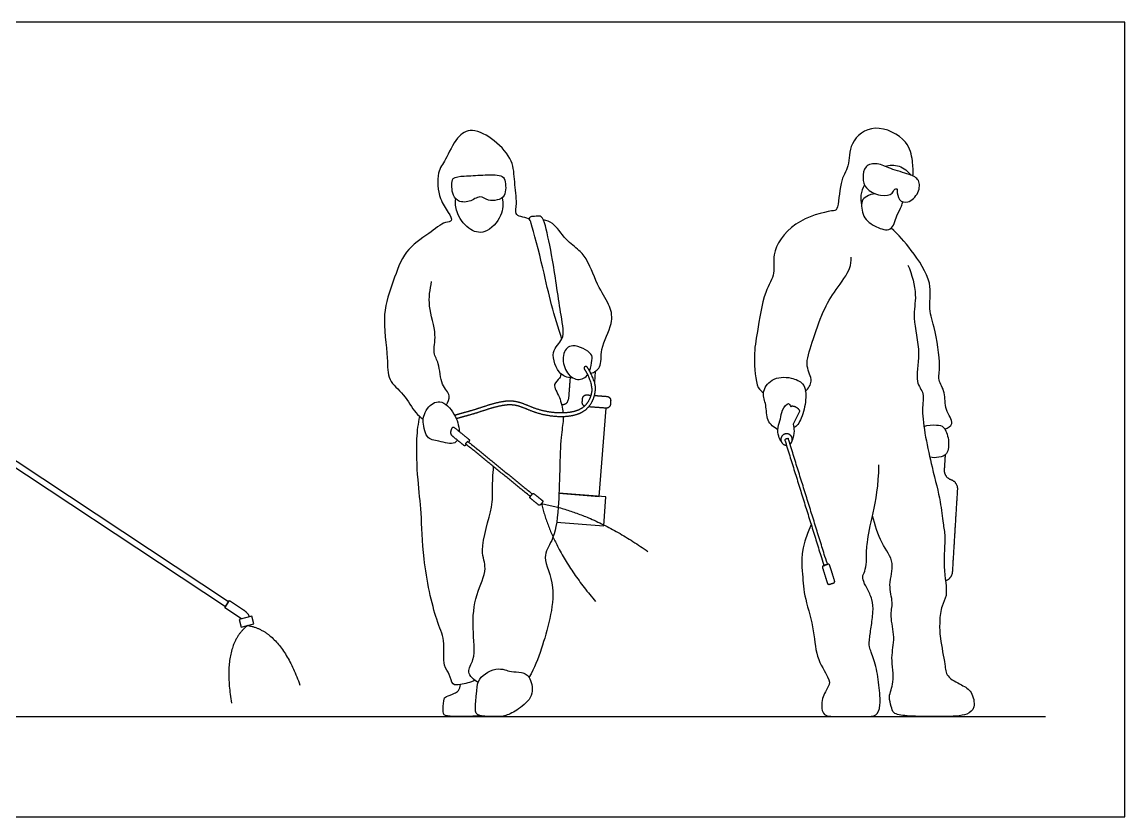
# Model space of a CAD drawing. Header units: millimetres. Extents: x 111.1 to 120.2, y 0.8 to 11.
# Drawn here: x 116.92 to 120.174, y 8.677 to 11.022 of the extents above; entities that cross this region are included whole.
import ezdxf

# ---------------------------------------------------------------- set-up
doc = ezdxf.new("R2010")
doc.units = ezdxf.units.MM
for name, color, linetype, true_color in [('AG-DETAIL-DIAGRAM', 7, 'Continuous', 0xccff66), ('AG-DIAGRAM', 7, 'Continuous', 0xfecc66), ('AG-PEOPLE', 7, 'Continuous', 0x66ccff), ('X-VPRT', 6, 'Continuous', 0xff00ff)]:
    doc.layers.add(name, color=color, linetype=linetype, true_color=true_color)

msp = doc.modelspace()

# ---------------------------------------------------------------- linework, layer by layer
at = {"layer": 'AG-DETAIL-DIAGRAM'}
for points in [[(118.4525, 9.6015), (118.6074, 9.5729), (118.7664, 9.4598)], [(118.4525, 9.6015), (118.4871, 9.4578), (118.6123, 9.3124)], [(117.5856, 9.2418), (117.5085, 9.1803), (117.5386, 9.0126)], [(117.5856, 9.2418), (117.6831, 9.2266), (117.74, 9.066)]]:
    msp.add_open_spline(points, degree=2, dxfattribs=at)
at = {"layer": 'AG-DIAGRAM'}
msp.add_lwpolyline([(111.3908, 8.9731), (119.9392, 8.9731)], dxfattribs=at)
at = {"layer": 'AG-PEOPLE'}
for points in [[(118.6112, 9.9915), (118.6088, 9.9599)], [(118.5041, 9.6317), (118.6231, 9.6227), (118.6429, 9.8829), (118.5916, 9.8868)], [(118.6032, 9.8859), (118.5916, 9.8868)], [(119.214, 9.8727), (119.1945, 9.8361)], [(118.4973, 9.5463), (118.6361, 9.5358), (118.6426, 9.6212), (118.5041, 9.6317)], [(117.5676, 9.2609), (117.5181, 9.2937), (117.5322, 9.315), (117.5737, 9.2876)]]:
    msp.add_lwpolyline(points, dxfattribs=at)
for points in [[(116.7383, 9.8149), (117.5206, 9.2975), (117.5297, 9.3112), (116.7474, 9.8286)], [(117.5613, 9.2592), (117.5672, 9.2369), (117.6041, 9.2467), (117.5982, 9.269)]]:
    msp.add_lwpolyline(points, close=True, dxfattribs=at)
for points, degree, knots in [([(118.5128, 10.0875), (118.5016, 10.1205), (118.4797, 10.1903), (118.4594, 10.2894), (118.4237, 10.425), (118.4171, 10.4439), (118.3908, 10.4468), (118.3735, 10.4557), (118.3818, 10.4895), (118.3719, 10.5516), (118.3708, 10.6151), (118.3168, 10.6739), (118.2497, 10.7129), (118.1986, 10.6842), (118.1721, 10.6149), (118.1415, 10.5802), (118.1496, 10.4987), (118.1764, 10.465), (118.1929, 10.4326), (118.1642, 10.4335), (118.1186, 10.3954), (118.0459, 10.3492), (118.0156, 10.2555), (117.9793, 10.1617), (118.0012, 10.0334), (117.9965, 9.9646), (118.0483, 9.9259), (118.0782, 9.8694), (118.0959, 9.8562), (118.1034, 9.8504)], 3, [0, 0, 0, 0, 0.592032, 1.205584, 1.877526, 2.113311, 2.396016, 2.62613, 2.941254, 3.404805, 3.860849, 4.370583, 4.860485, 5.266942, 5.755819, 6.149588, 6.649407, 7.047593, 7.338912, 7.585309, 8.029053, 8.563895, 9.125165, 9.710093, 10.365442, 10.827693, 11.27495, 11.737978, 12.036483, 12.036483, 12.036483, 12.036483]), ([(119.5483, 10.5678), (119.5497, 10.5828), (119.5474, 10.6136), (119.5359, 10.6753), (119.4353, 10.729), (119.3577, 10.6688), (119.3629, 10.5948), (119.3296, 10.553), (119.3304, 10.4657), (119.3049, 10.4662), (119.1904, 10.4384), (119.1282, 10.3397), (119.1453, 10.2795), (119.1069, 10.2255), (119.0896, 10.1056), (119.0767, 10.0408), (119.0851, 9.941), (119.1018, 9.9328), (119.1076, 9.928)], 3, [0, 0, 0, 0, 0.383993, 0.823574, 1.391255, 1.906268, 2.372843, 2.800751, 3.29857, 3.539839, 4.147023, 4.747646, 5.169036, 5.620953, 6.241615, 6.740791, 7.28484, 7.557151, 7.557151, 7.557151, 7.557151]), ([(119.4945, 10.5291), (119.4914, 10.5266), (119.4906, 10.5126), (119.4508, 10.5073), (119.4065, 10.5288), (119.3988, 10.5621), (119.4044, 10.6002), (119.4453, 10.6078), (119.482, 10.5879), (119.5362, 10.5741), (119.5698, 10.5587), (119.5677, 10.5172), (119.5354, 10.4854), (119.5045, 10.4944), (119.5012, 10.5248), (119.5022, 10.5315), (119.4962, 10.5306), (119.4945, 10.5291)], 3, [0, 0, 0, 0, 0.239608, 0.578622, 0.969852, 1.294, 1.623905, 1.956611, 2.330184, 2.762369, 3.088453, 3.427379, 3.79561, 4.080993, 4.385915, 4.554749, 4.693995, 4.693995, 4.693995, 4.693995]), ([(119.4658, 10.5968), (119.4792, 10.6003), (119.5091, 10.602), (119.5337, 10.5819), (119.5426, 10.5703)], 3, [0, 0, 0, 0, 0.3692864, 0.7494585, 0.7494585, 0.7494585, 0.7494585]), ([(118.1908, 10.517), (118.1929, 10.5088), (118.2019, 10.4917), (118.2413, 10.4885), (118.2704, 10.5135), (118.2954, 10.4933), (118.3219, 10.4962), (118.3486, 10.5063), (118.3476, 10.5569), (118.3335, 10.5728), (118.2768, 10.5706), (118.2285, 10.5682), (118.1877, 10.5651), (118.1886, 10.5412), (118.1887, 10.5252), (118.1908, 10.517)], 3, [0, 0, 0, 0, 0.288388, 0.631619, 0.967662, 1.266357, 1.559583, 1.846969, 2.233058, 2.479768, 2.900656, 3.328717, 3.663828, 3.912403, 4.202816, 4.202816, 4.202816, 4.202816]), ([(119.4053, 10.5417), (119.3999, 10.5323), (119.3928, 10.5113), (119.3946, 10.492), (119.3968, 10.4828)], 3, [0, 0, 0, 0, 0.3253398, 0.6303221, 0.6303221, 0.6303221, 0.6303221]), ([(119.4371, 10.5157), (119.4283, 10.5152), (119.4111, 10.5083), (119.3941, 10.4954), (119.398, 10.4438), (119.4373, 10.4171), (119.4872, 10.4005), (119.4992, 10.4515), (119.515, 10.4779), (119.5174, 10.4874), (119.5187, 10.4916)], 3, [0, 0, 0, 0, 0.295986, 0.54634, 0.927414, 1.325493, 1.692587, 2.069838, 2.392248, 2.600937, 2.600937, 2.600937, 2.600937]), ([(118.3368, 10.5038), (118.3395, 10.4865), (118.3397, 10.45), (118.2889, 10.3927), (118.234, 10.4086), (118.199, 10.4611), (118.1986, 10.4876), (118.1996, 10.5003)], 3, [0, 0, 0, 0, 0.41979, 0.890776, 1.293817, 1.740045, 2.097649, 2.097649, 2.097649, 2.097649]), ([(118.5461, 9.9716), (118.5334, 9.9728), (118.5043, 9.9755), (118.4745, 10.0526), (118.5244, 10.0856), (118.5078, 10.162), (118.4878, 10.3174), (118.4663, 10.4147), (118.4554, 10.4516), (118.4371, 10.4486), (118.4185, 10.449), (118.4164, 10.4432), (118.4155, 10.4411)], 3, [0, 0, 0, 0, 0.35817, 0.831253, 1.227248, 1.710244, 2.452259, 3.040355, 3.355737, 3.582577, 3.823633, 3.976259, 3.976259, 3.976259, 3.976259]), ([(118.5983, 9.9851), (118.6081, 9.9893), (118.6329, 10.0017), (118.6226, 10.0594), (118.6652, 10.1306), (118.6569, 10.1851), (118.6202, 10.2367), (118.5899, 10.3197), (118.5643, 10.3496), (118.5228, 10.3786), (118.4884, 10.4316), (118.4677, 10.436), (118.4586, 10.4385)], 3, [0, 0, 0, 0, 0.327624, 0.745392, 1.266212, 1.676575, 2.140588, 2.680903, 3.039775, 3.450254, 3.901881, 4.210558, 4.210558, 4.210558, 4.210558]), ([(119.6428, 9.8206), (119.6507, 9.8243), (119.6746, 9.8366), (119.6388, 9.8789), (119.6464, 9.9289), (119.6198, 9.967), (119.6322, 10.0077), (119.6124, 10.1236), (119.5922, 10.1813), (119.6088, 10.2552), (119.5436, 10.3515), (119.5058, 10.3943), (119.4839, 10.4141)], 3, [0, 0, 0, 0, 0.293727, 0.672985, 1.079666, 1.444085, 1.809294, 2.424379, 2.879567, 3.353099, 3.955278, 4.495256, 4.495256, 4.495256, 4.495256]), ([(119.2314, 9.9325), (119.2394, 9.9409), (119.257, 9.9633), (119.2268, 10.0088), (119.2528, 10.0786), (119.2807, 10.1694), (119.3191, 10.231), (119.3664, 10.2926), (119.3658, 10.317), (119.3659, 10.3281)], 3, [0, 0, 0, 0, 0.336539, 0.723779, 1.20874, 1.769237, 2.269197, 2.759953, 3.090084, 3.090084, 3.090084, 3.090084]), ([(119.5334, 10.3052), (119.5452, 10.2774), (119.5622, 10.216), (119.5441, 10.1491), (119.5747, 10.0451), (119.5512, 9.9623), (119.5848, 9.9253), (119.5683, 9.8734), (119.6036, 9.7065), (119.6301, 9.6126), (119.636, 9.5428), (119.6457, 9.5032), (119.6346, 9.4161), (119.6534, 9.3303), (119.6309, 9.301), (119.6264, 9.2519), (119.6272, 9.2021), (119.644, 9.1279), (119.6449, 9.0896), (119.6924, 9.066), (119.7235, 9.0487), (119.7337, 8.9987), (119.7065, 8.9744), (119.6349, 8.9726), (119.5361, 8.9731), (119.4888, 8.9796), (119.4851, 9.0033), (119.4737, 9.0328), (119.4965, 9.0753), (119.4808, 9.1473), (119.4975, 9.2036), (119.4792, 9.2698), (119.4916, 9.3094), (119.4732, 9.3626), (119.4986, 9.4277), (119.4517, 9.4843), (119.4365, 9.5384), (119.4287, 9.5656)], 3, [0, 0, 0, 0, 0.545941, 1.019233, 1.610376, 2.127201, 2.487786, 2.888346, 3.63349, 4.222512, 4.681138, 5.042428, 5.580964, 6.109064, 6.441622, 6.82788, 7.205415, 7.701193, 8.044805, 8.439531, 8.784304, 9.161363, 9.471379, 9.952608, 10.54079, 10.903449, 11.152523, 11.462707, 11.846854, 12.33107, 12.77107, 13.198715, 13.558934, 13.976886, 14.431696, 14.902571, 15.427828, 15.427828, 15.427828, 15.427828]), ([(118.1722, 9.8923), (118.1772, 9.9004), (118.1876, 9.9224), (118.1533, 9.951), (118.1529, 10.0154), (118.1303, 10.0459), (118.146, 10.1014), (118.1153, 10.1846), (118.1237, 10.2326), (118.1285, 10.2562)], 3, [0, 0, 0, 0, 0.308906, 0.669845, 1.124071, 1.466288, 1.884714, 2.424146, 2.915573, 2.915573, 2.915573, 2.915573]), ([(118.5944, 9.9925), (118.5985, 10.003), (118.6019, 10.0264), (118.6047, 10.0448), (118.5424, 10.0788), (118.5224, 10.0566), (118.5185, 10.0443), (118.5141, 10.0298), (118.5184, 9.9947), (118.5516, 9.9614), (118.5799, 9.9698), (118.5883, 9.9809), (118.5887, 9.9815)], 3, [1.238121, 1.238121, 1.238121, 1.238121, 1.509076, 1.761616, 2.205531, 2.546116, 2.546116, 2.546116, 2.946427, 3.319933, 3.662531, 3.680752, 3.680752, 3.680752, 3.680752]), ([(118.51, 9.9843), (118.5089, 9.9799), (118.5079, 9.9705), (118.4818, 9.9521), (118.5073, 9.919), (118.5143, 9.884), (118.5157, 9.8688)], 3, [0, 0, 0, 0, 0.212099, 0.49532, 0.863542, 1.1896, 1.1896, 1.1896, 1.1896]), ([(118.537, 9.9726), (118.5349, 9.9449), (118.5328, 9.9172), (118.5309, 9.8914), (118.5119, 9.8928)], 2, [-1.4179786, -1.4179786, -1.4179786, -1.2318924, -1.2318924, -1.0816992, -1.0816992, -1.0816992]), ([(119.15, 9.8189), (119.1384, 9.8257), (119.1145, 9.8444), (119.1175, 9.8926), (119.1005, 9.9277), (119.1292, 9.9743), (119.1886, 9.9762), (119.2256, 9.9575), (119.2337, 9.9317), (119.2305, 9.8798), (119.2116, 9.8339), (119.2012, 9.8277), (119.1969, 9.8248)], 3, [0, 0, 0, 0, 0.363647, 0.748107, 1.095573, 1.480828, 1.909947, 2.263797, 2.543992, 2.961499, 3.358536, 3.58695, 3.58695, 3.58695, 3.58695]), ([(118.2044, 9.7886), (118.2025, 9.7852), (118.1914, 9.7731), (118.1492, 9.7875), (118.1096, 9.7897), (118.1036, 9.8354), (118.1034, 9.8463), (118.1032, 9.8528), (118.105, 9.8562), (118.1145, 9.8869), (118.1562, 9.9143), (118.1989, 9.8656), (118.2094, 9.8316), (118.2096, 9.8144)], 3, [1.943858, 1.943858, 1.943858, 1.943858, 2.060837, 2.456957, 2.808018, 3.220644, 3.220644, 3.220644, 3.465634, 3.724486, 4.082269, 4.512426, 4.933955, 4.933955, 4.933955, 4.933955]), ([(119.1596, 9.7847), (119.1565, 9.7894), (119.1511, 9.7996), (119.1482, 9.8267), (119.1596, 9.8517), (119.1592, 9.8759), (119.182, 9.904), (119.1866, 9.8902), (119.188, 9.8865)], 3, [0, 0, 0, 0, 0.235211, 0.527411, 0.823272, 1.116412, 1.409008, 1.605568, 1.605568, 1.605568, 1.605568]), ([(118.2559, 9.0803), (118.2431, 9.0732), (118.2154, 9.068), (118.1879, 9.0633), (118.183, 9.1004), (118.1593, 9.1217), (118.1701, 9.203), (118.1383, 9.2586), (118.1, 9.4404), (118.1, 9.5716), (118.0868, 9.6696), (118.0823, 9.7924), (118.0895, 9.8364), (118.0934, 9.8583)], 3, [0, 0, 0, 0, 0.383626, 0.653161, 0.969239, 1.289795, 1.782098, 2.254105, 3.03495, 3.708666, 4.286381, 4.919355, 5.391791, 5.391791, 5.391791, 5.391791]), ([(118.5163, 9.8585), (118.5164, 9.8557), (118.5165, 9.8347), (118.506, 9.7966), (118.5066, 9.5892), (118.4896, 9.495), (118.4498, 9.4409), (118.5067, 9.3528), (118.4532, 9.1709), (118.4328, 9.1183), (118.4157, 9.0882)], 3, [1.265111, 1.265111, 1.265111, 1.265111, 1.330251, 1.758484, 2.586853, 3.16682, 3.589454, 4.144135, 4.924731, 5.470916, 5.470916, 5.470916, 5.470916]), ([(119.1945, 9.8361), (119.1964, 9.8294), (119.1988, 9.8155), (119.1955, 9.7963), (119.1921, 9.7874)], 3, [0, 0, 0, 0, 0.2612859, 0.5675663, 0.5675663, 0.5675663, 0.5675663]), ([(119.5805, 9.829), (119.5922, 9.8334), (119.6175, 9.8341), (119.642, 9.8298), (119.6557, 9.79), (119.6529, 9.7453), (119.6244, 9.7368), (119.6066, 9.736), (119.5978, 9.7379)], 3, [0, 0, 0, 0, 0.350442, 0.618222, 0.976735, 1.343388, 1.629718, 1.926159, 1.926159, 1.926159, 1.926159]), ([(119.1702, 9.7889), (119.173, 9.7934), (119.1808, 9.7921), (119.2384, 9.6071), (119.296, 9.4221), (119.2907, 9.4204), (119.2855, 9.4188), (119.2279, 9.6038), (119.1702, 9.7889)], 2, [-2.615882, -2.615882, -2.615882, -2.572472, -2.572472, -1.300838, -1.300838, -1.26453, -1.26453, 0.007103, 0.007103, 0.007103]), ([(118.2656, 9.0738), (118.2537, 9.0804), (118.2269, 9.1049), (118.2606, 9.1424), (118.2469, 9.2361), (118.2554, 9.3307), (118.2967, 9.4105), (118.266, 9.4618), (118.3114, 9.5944), (118.3065, 9.6359), (118.3096, 9.6868), (118.3111, 9.7104)], 3, [0, 0, 0, 0, 0.370472, 0.732866, 1.285804, 1.86541, 2.384231, 2.812489, 3.47127, 3.907803, 4.251127, 4.251127, 4.251127, 4.251127])]:
    msp.add_open_spline(points, degree=degree, knots=knots, dxfattribs=at)
for points, weights, degree, knots in [([(118.201, 9.8522), (118.212, 9.8556), (118.229, 9.8601), (118.2538, 9.867), (118.2769, 9.8745), (118.304, 9.8834), (118.3326, 9.8909), (118.356, 9.8942), (118.3765, 9.8923), (118.3949, 9.8868), (118.417, 9.8772), (118.4446, 9.8669), (118.479, 9.8597), (118.518, 9.8573), (118.5505, 9.8616), (118.5725, 9.8707), (118.5881, 9.8817), (118.6012, 9.8983), (118.6097, 9.9202), (118.6123, 9.9393), (118.6112, 9.955), (118.5986, 9.9861), (118.5921, 9.997), (118.5875, 10.0037), (118.5858, 10.0062), (118.5829, 10.0068), (118.5804, 10.0051), (118.5779, 10.0034), (118.5773, 10.0004), (118.579, 9.998), (118.5831, 9.9919), (118.591, 9.9794), (118.6026, 9.9433), (118.5996, 9.9228), (118.5922, 9.9036), (118.5808, 9.8891), (118.5673, 9.8796), (118.5473, 9.8716), (118.5171, 9.8676), (118.4801, 9.87), (118.4472, 9.8769), (118.4203, 9.887), (118.3979, 9.8967), (118.3781, 9.9026), (118.3557, 9.9045), (118.3305, 9.9012), (118.3007, 9.8933), (118.2735, 9.8842), (118.2505, 9.8768), (118.2257, 9.8699), (118.2085, 9.8653), (118.1973, 9.8619), (118.197, 9.8618), (118.1967, 9.8616), (118.1964, 9.8615)], [1, 1, 1, 1, 1, 1, 1, 1, 1, 1, 1, 1, 1, 1, 1, 1, 1, 1, 1, 1, 1, 1, 1, 1, 0.804737854124, 0.804737854124, 1, 0.804737854124, 0.804737854124, 1, 1, 1, 1, 1, 1, 1, 1, 1, 1, 1, 1, 1, 1, 1, 1, 1, 1, 1, 1, 1, 1, 1, 0.975478882578, 0.954037139282, 0.93567477011], 3, [1.733872, 1.733872, 1.733872, 1.733872, 1.849324, 1.911141, 1.991972, 2.093904, 2.196878, 2.289764, 2.329968, 2.402092, 2.482362, 2.571701, 2.697969, 2.833994, 2.963911, 3.023856, 3.071752, 3.154628, 3.233315, 3.305714, 3.346953, 3.391012, 3.473035, 3.473035, 3.473035, 3.500072, 3.500072, 3.500072, 3.527109, 3.527109, 3.527109, 3.600807, 3.673747, 3.737778, 3.807489, 3.87911, 3.920059, 3.973092, 4.093764, 4.223732, 4.34429, 4.430484, 4.511485, 4.590275, 4.636425, 4.737119, 4.843668, 4.946042, 5.025321, 5.086453, 5.204447, 5.204447, 5.204447, 5.207842, 5.207842, 5.207842, 5.207842]), ([(118.5792, 9.8887), (118.5723, 9.8925), (118.5729, 9.9003), (118.5733, 9.9056), (118.5737, 9.911), (118.5746, 9.923), (118.5867, 9.9221), (118.5925, 9.9217), (118.5984, 9.9212)], [1, 0.838226827361, 1, 1, 1, 0.707106781187, 1, 1, 1], 2, [0.9130343, 0.9130343, 0.9130343, 0.9597827, 0.9597827, 0.9955053, 0.9955053, 1.0591631, 1.0591631, 1.0928218, 1.0928218, 1.0928218]), ([(118.6089, 9.9204), (118.6272, 9.919), (118.6455, 9.9176), (118.6576, 9.9167), (118.6566, 9.9047), (118.6562, 9.8993), (118.6558, 9.894), (118.6549, 9.882), (118.6429, 9.8829), (118.6172, 9.8848), (118.5916, 9.8868)], [1, 1, 1, 0.707106781187, 1, 1, 1, 0.707106781187, 1, 1, 1], 2, [0.4591795, 0.4591795, 0.4591795, 0.5642897, 0.5642897, 0.6279476, 0.6279476, 0.6636702, 0.6636702, 0.727328, 0.727328, 0.8744312, 0.8744312, 0.8744312]), ([(119.214, 9.8727), (119.2169, 9.8782), (119.204, 9.8852), (119.191, 9.8921), (119.188, 9.8865), (119.188, 9.8865), (119.188, 9.8865)], [1, 0.707106781187, 1, 0.707106781187, 1, 0.999997931199, 0.999995862428], 2, [0, 0, 0, 0.0757767, 0.0757767, 0.1515534, 0.1515534, 0.1515539, 0.1515539, 0.1515539]), ([(118.2317, 9.7751), (118.2285, 9.7723), (118.2258, 9.7714), (118.2244, 9.7724), (118.2141, 9.7808), (118.2038, 9.7891), (118.1936, 9.7975), (118.1902, 9.8001), (118.183, 9.8059), (118.1865, 9.8198), (118.1898, 9.8255), (118.1903, 9.8263), (118.1911, 9.8269), (118.1921, 9.8271), (118.1931, 9.8273), (118.194, 9.827), (118.1948, 9.8264), (118.2096, 9.8144), (118.2243, 9.8024), (118.239, 9.7904), (118.239, 9.7904), (118.2391, 9.7903), (118.2391, 9.7903), (118.2405, 9.7892), (118.2401, 9.7864), (118.238, 9.7826)], [0.879554353172, 0.821906834029, 0.860118356257, 0.994188919855, 0.994188919855, 0.994188919855, 0.994188919855, 0.994188919855, 0.994188919855, 0.994188919855, 0.994188919855, 0.933409797219, 0.933409797219, 0.994188919855, 0.933409797219, 0.933409797219, 0.994188919855, 0.994188919855, 0.994188919855, 0.994188919855, 0.9961023738, 0.998035351809, 0.999987853883, 0.859881692536, 0.820306920862, 0.88126353886], 3, [0.0785972, 0.0785972, 0.0785972, 0.0785972, 0.1213096, 0.1213096, 0.1213096, 0.2544787, 0.2544787, 0.2544787, 0.4607028, 0.6874293, 0.6874293, 0.6874293, 0.6971205, 0.6971205, 0.6971205, 0.7068118, 0.7068118, 0.7068118, 0.8978396, 0.8978396, 0.8978396, 0.8984492, 0.8984492, 0.8984492, 0.9421917, 0.9421917, 0.9421917, 0.9421917]), ([(119.1856, 9.7769), (119.1971, 9.7854), (119.1906, 9.7981), (119.1842, 9.8109), (119.1705, 9.8066), (119.1569, 9.8024), (119.1588, 9.7882), (119.1607, 9.7741), (119.175, 9.7736)], [1, 0.763549062003, 1, 0.763549062003, 1, 0.763549062003, 1, 0.763549062003, 1], 2, [0.2965082, 0.2965082, 0.2965082, 0.374354, 0.374354, 0.4521999, 0.4521999, 0.5300457, 0.5300457, 0.6078916, 0.6078916, 0.6078916]), ([(118.2288, 9.7774), (118.3241, 9.6998), (118.4194, 9.6222), (118.4224, 9.626), (118.4255, 9.6297), (118.3303, 9.7074), (118.235, 9.785), (118.2332, 9.7834), (118.2316, 9.7814), (118.23, 9.7795), (118.2288, 9.7774)], [1, 1, 1, 1, 1, 1, 1, 1.04059828035, 1.1369184392, 1.04283763897, 1], 2, [1.201138, 1.201138, 1.201138, 2.024245, 2.024245, 2.056904, 2.056904, 2.879764, 2.879764, 2.897397, 2.897397, 2.91462, 2.91462, 2.91462]), ([(119.6432, 9.7451), (119.6419, 9.7232), (119.6405, 9.7013), (119.6392, 9.6795), (119.6599, 9.6724), (119.6806, 9.6654), (119.6793, 9.6435), (119.6718, 9.5213), (119.6643, 9.3991), (119.6631, 9.3794), (119.6443, 9.3735)], [1, 1, 1, 0.759767512586, 0.913614807852, 0.726210099352, 0.913614807852, 0.913614807852, 0.913614807852, 0.752792751541, 0.913614807852], 2, [2.935473, 2.935473, 2.935473, 3.079309, 3.079309, 3.200493, 3.200493, 3.323146, 3.323146, 4.169703, 4.169703, 4.283028, 4.283028, 4.283028]), ([(118.4442, 9.5971), (118.4471, 9.5948), (118.4494, 9.5977), (118.4525, 9.6015), (118.4556, 9.6052), (118.4579, 9.6081), (118.455, 9.6105), (118.4429, 9.6204), (118.4308, 9.6303), (118.4279, 9.6326), (118.4255, 9.6297), (118.4224, 9.626), (118.4194, 9.6222), (118.417, 9.6193), (118.4199, 9.6169), (118.432, 9.607), (118.4442, 9.5971)], [1, 0.707106781187, 1, 1, 1, 0.707106781187, 1, 1, 1, 0.707106781187, 1, 1, 1, 0.707106781187, 1, 1, 1], 2, [0, 0, 0, 0.0196617, 0.0196617, 0.038149, 0.038149, 0.0578106, 0.0578106, 0.1519463, 0.1519463, 0.1716079, 0.1716079, 0.1900953, 0.1900953, 0.2097569, 0.2097569, 0.3038926, 0.3038926, 0.3038926]), ([(119.2815, 9.4122), (119.28, 9.4171), (119.2849, 9.4186), (119.2907, 9.4204), (119.2966, 9.4222), (119.3015, 9.4238), (119.303, 9.4189), (119.3101, 9.3961), (119.3172, 9.3733), (119.3188, 9.3684), (119.3138, 9.3669), (119.308, 9.365), (119.3021, 9.3632), (119.2972, 9.3617), (119.2957, 9.3666), (119.2886, 9.3894), (119.2815, 9.4122)], [1, 0.707106781186, 1, 1, 1, 0.707106781187, 1, 1, 1, 0.707106781186, 1, 1, 1, 0.707106781187, 1, 1, 1], 2, [0, 0, 0, 0.0265339, 0.0265339, 0.0364059, 0.0364059, 0.0629398, 0.0629398, 0.219471, 0.219471, 0.2460049, 0.2460049, 0.2558769, 0.2558769, 0.2824108, 0.2824108, 0.4389421, 0.4389421, 0.4389421])]:
    msp.add_rational_spline(points, weights, degree=degree, knots=knots, dxfattribs=at)
msp.add_rational_spline([(118.2351, 9.7723), (118.2351, 9.7723), (118.2351, 9.7723)], [0.879554353172, 0.879546245602, 0.879538140561], degree=2, dxfattribs=at)
for points, degree in [([(119.2479, 9.5393), (119.2154, 9.4648), (119.2237, 9.3962), (119.2242, 9.3362), (119.2573, 9.2354), (119.2602, 9.1463), (119.3041, 9.0834), (119.3021, 9.0635), (119.2778, 9.0294), (119.2778, 8.9731), (119.3182, 8.9731), (119.4122, 8.9731), (119.441, 8.9731), (119.4541, 9.0016), (119.4483, 9.0659), (119.439, 9.1307), (119.419, 9.1755), (119.4185, 9.1945), (119.4249, 9.2359), (119.4317, 9.2827), (119.4293, 9.3187), (119.4127, 9.3518), (119.3981, 9.3791), (119.401, 9.3913), (119.4108, 9.4122), (119.4117, 9.4463), (119.4108, 9.4785), (119.4285, 9.5665), (119.4481, 9.6539), (119.4473, 9.7158)], 3), ([(117.5737, 9.2876), (117.5861, 9.2794), (117.5908, 9.2671)], 2), ([(118.2709, 8.9761), (118.2817, 8.9731), (118.3203, 8.9731), (118.3455, 8.9731), (118.383, 8.9924), (118.4324, 9.0318), (118.4205, 9.0913), (118.3949, 9.1056), (118.3609, 9.1041), (118.3464, 9.1115), (118.3182, 9.1158), (118.2855, 9.1001), (118.2632, 9.079), (118.2612, 9.0415), (118.2553, 8.9908), (118.26, 8.979), (118.2709, 8.9761)], 3), ([(118.2709, 8.9761), (118.2515, 8.9731), (118.2155, 8.9731), (118.1696, 8.9731), (118.1602, 8.9818), (118.1641, 9.0252), (118.1686, 9.0323), (118.1973, 9.0399), (118.2117, 9.0513), (118.2138, 9.0678)], 3)]:
    msp.add_open_spline(points, degree=degree, dxfattribs=at)
at = {"layer": 'X-VPRT'}
msp.add_lwpolyline([(111.0834, 8.6767), (120.1735, 8.6767), (120.1735, 11.0222), (111.0834, 11.0222)], close=True, dxfattribs=at)

doc.saveas('drawing.dxf')
